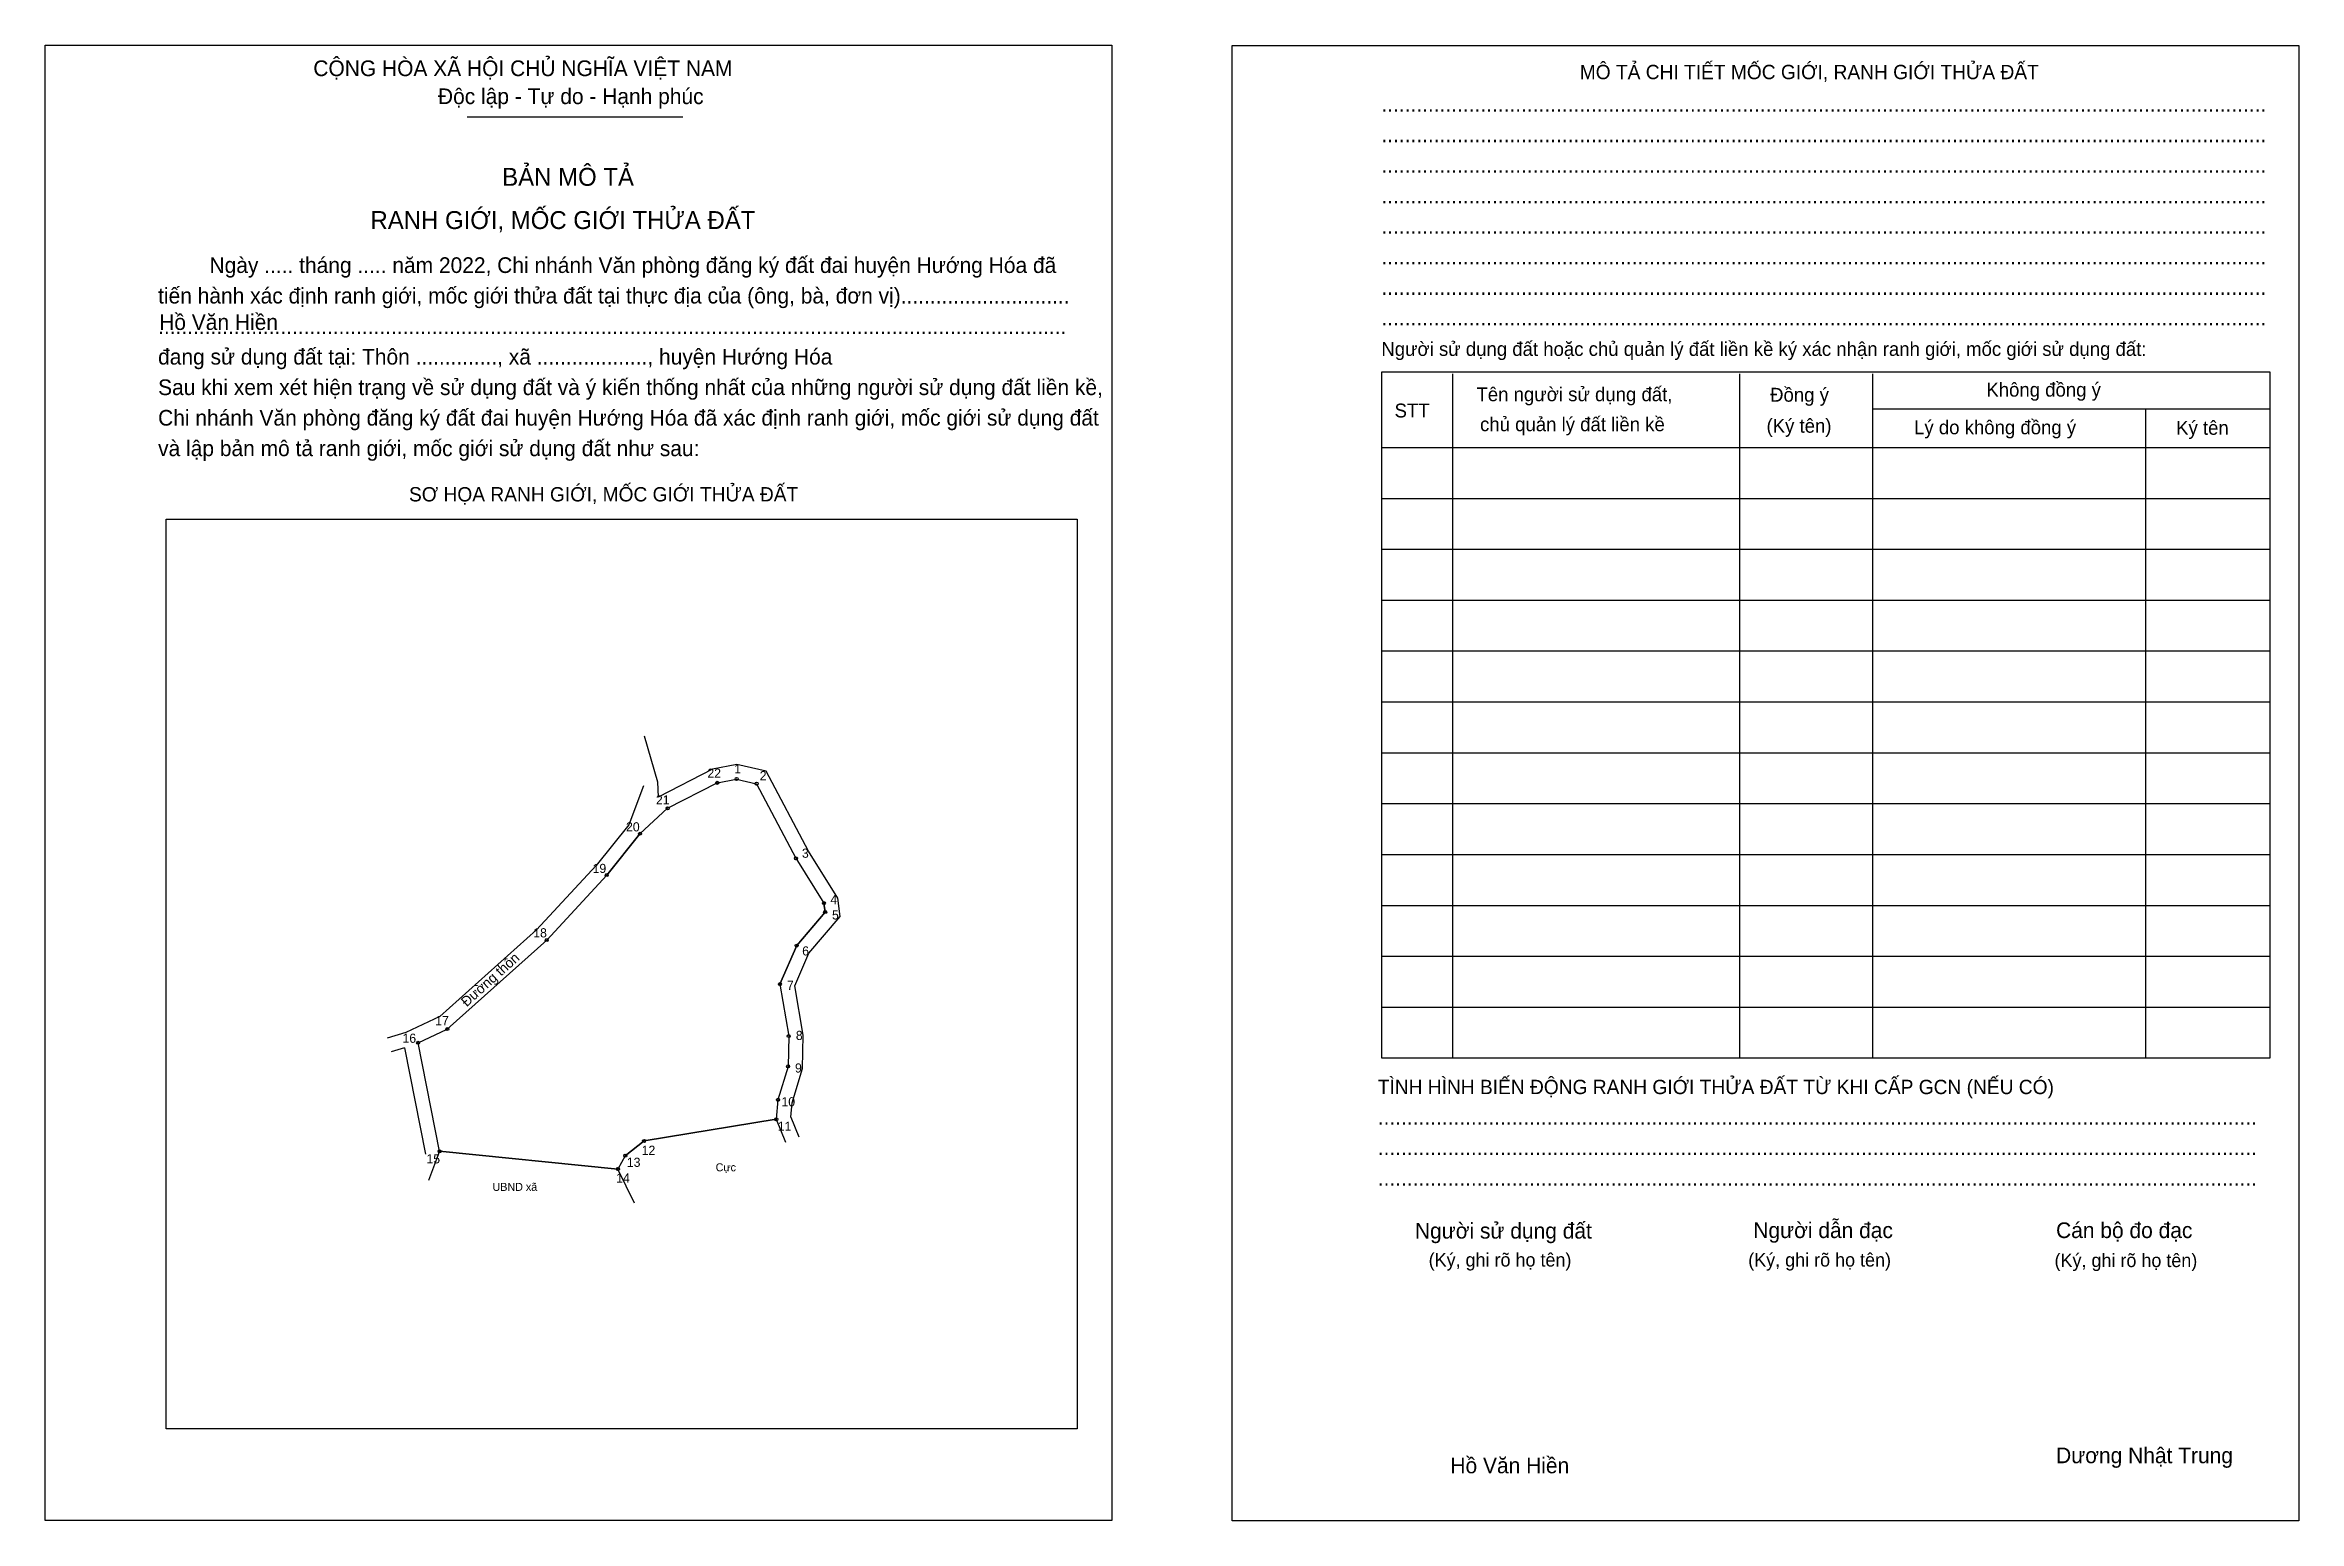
# Model space of a CAD drawing. Extents: x 548753 to 549427, y 1835916 to 1836358.
import ezdxf

# ---------------------------------------------------------------- set-up
doc = ezdxf.new("R2010")
doc.units = 0
for name, color, linetype in [('Level 1', 7, 'Continuous'), ('Level 10', 7, 'Continuous'), ('Level 11', 7, 'Continuous'), ('Level 12', 7, 'Continuous'), ('Level 2', 7, 'Continuous'), ('Level 25', 7, 'Continuous'), ('Level 55', 7, 'Continuous'), ('Level 6', 7, 'Continuous'), ('Level 9', 7, 'Continuous')]:
    doc.layers.add(name, color=color, linetype=linetype)

msp = doc.modelspace()

# ---------------------------------------------------------------- linework, layer by layer
at = {"layer": 'Level 1'}
for p, q in [((548752.61, 1836358.23), (548752.61, 1836358.23)), ((549107.91, 1836358.08), (549107.91, 1836358.08)), ((548878.97, 1836336.76), (548943.55, 1836336.76)), ((549173.92, 1836259.84), (549173.92, 1836054.98)), ((549259.83, 1836259.84), (549259.83, 1836054.98)), ((549299.58, 1836259.84), (549299.58, 1836054.98)), ((549299.58, 1836249.33), (549418.69, 1836249.33)), ((549381.37, 1836249.33), (549381.37, 1836054.98)), ((549152.6, 1836237.75), (549418.69, 1836237.75)), ((549152.6, 1836222.52), (549418.69, 1836222.52)), ((548788.88, 1836216.28), (548788.88, 1836216.28)), ((549152.6, 1836207.29), (549418.69, 1836207.29)), ((549152.6, 1836192.06), (549418.69, 1836192.06)), ((549152.6, 1836176.83), (549418.69, 1836176.83)), ((549152.6, 1836161.6), (549418.69, 1836161.6)), ((549152.6, 1836146.37), (549418.69, 1836146.37)), ((549152.6, 1836131.13), (549418.69, 1836131.13)), ((549152.6, 1836115.9), (549418.69, 1836115.9)), ((549152.6, 1836100.67), (549418.69, 1836100.67)), ((549152.6, 1836085.44), (549418.69, 1836085.44)), ((549152.6, 1836070.21), (549418.69, 1836070.21)), ((549061.51, 1835943.94), (549061.51, 1835943.94)), ((549071.96, 1835916.53), (549071.96, 1835916.53)), ((549427.26, 1835916.37), (549427.26, 1835916.37))]:
    msp.add_line(p, q, dxfattribs=at)
for points in [[(549418.69, 1836260.3), (549152.6, 1836260.3), (549152.6, 1836054.98), (549418.69, 1836054.98)], [(548788.88, 1836216.28), (549061.51, 1836216.28), (549061.51, 1835943.94), (548788.88, 1835943.94)]]:
    msp.add_lwpolyline(points, close=True, dxfattribs=at)
at = {"layer": 'Level 10'}
for p, q in [((548931.94, 1836151.42), (548935.88, 1836137.62)), ((548931.75, 1836136.44), (548927.34, 1836124.79)), ((548935.88, 1836137.62), (548936.11, 1836133.1)), ((548952.38, 1836141.46), (548936.11, 1836133.1)), ((548959.71, 1836142.89), (548952.38, 1836141.46)), ((548968.49, 1836140.83), (548959.71, 1836142.89)), ((548981.1, 1836116.91), (548968.49, 1836140.83)), ((548927.34, 1836124.79), (548917.55, 1836112.62)), ((548989.88, 1836102.83), (548981.1, 1836116.91)), ((548917.55, 1836112.62), (548899.74, 1836093.32)), ((548990.65, 1836097.35), (548989.88, 1836102.83)), ((548981.27, 1836086.32), (548990.65, 1836097.35)), ((548870.75, 1836067.36), (548899.74, 1836093.32)), ((548977.01, 1836076.55), (548981.27, 1836086.32)), ((548979.51, 1836061.84), (548977.01, 1836076.55)), ((548860.57, 1836062.59), (548855, 1836060.9)), ((548870.75, 1836067.36), (548860.57, 1836062.59)), ((548860.19, 1836057.98), (548856.25, 1836056.79)), ((548860.19, 1836057.98), (548866.49, 1836026.21)), ((548979.31, 1836051.78), (548979.51, 1836061.84)), ((548976.23, 1836041.59), (548979.31, 1836051.78)), ((548971.48, 1836036.62), (548974.29, 1836029.78)), ((548975.85, 1836037.29), (548976.23, 1836041.59)), ((548975.85, 1836037.29), (548978.27, 1836031.41)), ((548870.71, 1836027.05), (548867.37, 1836018.28)), ((548929.06, 1836011.46), (548924.09, 1836021.73))]:
    msp.add_line(p, q, dxfattribs=at)
msp.add_lwpolyline([(548971.99, 1836042.44), (548971.48, 1836036.62), (548931.91, 1836030.14), (548926.28, 1836025.72), (548924.09, 1836021.73), (548870.71, 1836027.05), (548864.27, 1836059.52), (548873.01, 1836063.62), (548902.79, 1836090.28), (548920.75, 1836109.74), (548930.69, 1836122.1), (548938.97, 1836129.74), (548953.8, 1836137.36), (548959.62, 1836138.49), (548965.6, 1836137.09), (548977.37, 1836114.77), (548985.74, 1836101.34), (548986.12, 1836098.67), (548977.59, 1836088.64), (548972.56, 1836077.09), (548975.2, 1836061.52), (548975.02, 1836052.46)], close=True, dxfattribs=at)
at = {"layer": 'Level 11'}
for centre in [(548953.8, 1836137.36), (548959.62, 1836138.49), (548965.6, 1836137.09), (548938.97, 1836129.74), (548930.69, 1836122.1), (548920.75, 1836109.74), (548977.37, 1836114.77), (548985.74, 1836101.34), (548986.12, 1836098.67), (548902.79, 1836090.28), (548977.59, 1836088.64), (548972.56, 1836077.09), (548873.01, 1836063.62), (548864.27, 1836059.52), (548975.2, 1836061.52), (548975.02, 1836052.46), (548971.99, 1836042.44), (548971.99, 1836042.44), (548971.48, 1836036.62), (548931.91, 1836030.14), (548870.71, 1836027.05), (548924.09, 1836021.73), (548926.28, 1836025.72)]:
    msp.add_circle(centre, 0.457, dxfattribs=at)
at = {"layer": 'Level 2'}
for points in [[(548752.61, 1836358.23), (549071.96, 1836358.23), (549071.96, 1835916.53), (548752.61, 1835916.53)], [(549107.91, 1836358.08), (549427.26, 1836358.08), (549427.26, 1835916.37), (549107.91, 1835916.37)]]:
    msp.add_lwpolyline(points, close=True, dxfattribs=at)
at = {"layer": 'Level 25'}
for p, q in [((548938.97, 1836129.74), (548930.69, 1836122.1)), ((548930.69, 1836122.1), (548920.75, 1836109.74)), ((548977.59, 1836088.64), (548986.12, 1836098.67)), ((548986.12, 1836098.67), (548985.74, 1836101.34)), ((548972.56, 1836077.09), (548977.59, 1836088.64)), ((548931.91, 1836030.14), (548971.48, 1836036.62)), ((548926.28, 1836025.72), (548931.91, 1836030.14)), ((548870.71, 1836027.05), (548924.09, 1836021.73))]:
    msp.add_line(p, q, dxfattribs=at)

# ---------------------------------------------------------------- texts
at = {"layer": 'Level 1'}
for s, height, p in [('CỘNG HÒA XÃ HỘI CHỦ NGHĨA VIỆT NAM', 4.691, (548832.9, 1836348.94)), ('MÔ TẢ CHI TIẾT MỐC GIỚI, RANH GIỚI THỬA ĐẤT', 4.2889, (549211.99, 1836348.02)), ('Độc lập - Tự do - Hạnh phúc', 4.691, (548870.21, 1836340.56)), ('........................................................................................................................................................', 4.69096, (549152.6, 1836338.28)), ('........................................................................................................................................................', 4.69096, (549152.6, 1836329.14)), ('BẢN MÔ TẢ', 5.362, (548889.44, 1836316.1)), ('........................................................................................................................................................', 4.69096, (549152.6, 1836320)), ('RANH GIỚI, MỐC GIỚI THỬA ĐẤT', 5.3617, (548850.01, 1836303.16)), ('........................................................................................................................................................', 4.69096, (549152.6, 1836310.86)), ('........................................................................................................................................................', 4.69096, (549152.6, 1836301.72)), ('Ngày ..... tháng ..... năm 2022, Chi nhánh Văn phòng đăng ký đất đai huyện Hướng Hóa đã', 4.691, (548801.82, 1836290)), ('........................................................................................................................................................', 4.69096, (549152.6, 1836292.59)), ('tiến hành xác định ranh giới, mốc giới thửa đất tại thực địa của (ông, bà, đơn vị).............................', 4.69096, (548786.44, 1836280.86)), ('........................................................................................................................................................', 4.69096, (549152.6, 1836283.45)), ('............................................................................................................................................................', 4.69096, (548786.44, 1836271.72)), ('........................................................................................................................................................', 4.69096, (549152.6, 1836274.31)), ('đang sử dụng đất tại: Thôn .............., xã ..................., huyện Hướng Hóa', 4.691, (548786.44, 1836262.58)), ('Người sử dụng đất hoặc chủ quản lý đất liền kề ký xác nhận ranh giới, mốc giới sử dụng đất:', 4.1553, (549152.6, 1836265.17)), ('Sau khi xem xét hiện trạng về sử dụng đất và ý kiến thống nhất của những người sử dụng đất liền kề,', 4.691, (548786.44, 1836253.44)), ('Tên người sử dụng đất,', 4.1553, (549181.08, 1836251.61)), ('Đồng ý', 4.155, (549268.97, 1836251.46)), ('Không đồng ý', 4.1553, (549333.7, 1836252.98)), ('Chi nhánh Văn phòng đăng ký đất đai huyện Hướng Hóa đã xác định ranh giới, mốc giới sử dụng đất', 4.691, (548786.44, 1836244.3)), ('STT', 4.155, (549156.56, 1836246.74)), ('chủ quản lý đất liền kề', 4.1553, (549182.15, 1836242.63)), ('(Ký tên)', 4.155, (549267.9, 1836242.17)), ('Lý do không đồng ý', 4.1553, (549312.07, 1836241.71)), ('Ký tên', 4.155, (549390.51, 1836241.56)), ('và lập bản mô tả ranh giới, mốc giới sử dụng đất như sau:', 4.691, (548786.44, 1836235.16)), ('SƠ HỌA RANH GIỚI, MỐC GIỚI THỬA ĐẤT', 4.2889, (548861.54, 1836221.6)), ('TÌNH HÌNH BIẾN ĐỘNG RANH GIỚI THỬA ĐẤT TỪ KHI CẤP GCN (NẾU CÓ)', 4.2889, (549151.53, 1836044.16)), ('.......................................................................................................................................................', 4.69096, (549151.53, 1836035.03)), ('.......................................................................................................................................................', 4.69096, (549151.53, 1836025.89)), ('.......................................................................................................................................................', 4.69096, (549151.53, 1836016.75)), ('Người sử dụng đất', 4.691, (549162.65, 1836000.91)), ('Người dẫn đạc', 4.691, (549263.94, 1836001.06)), ('Cán bộ đo đạc', 4.691, (549354.57, 1836001.06)), ('(Ký, ghi rõ họ tên)', 4.021, (549166.76, 1835992.53)), ('(Ký, ghi rõ họ tên)', 4.021, (549262.42, 1835992.53)), ('(Ký, ghi rõ họ tên)', 4.021, (549354.11, 1835992.38)), ('Dương Nhật Trung', 4.691, (549354.57, 1835933.66))]:
    msp.add_text(s, height=height, dxfattribs=at).set_placement(p)
at = {"layer": 'Level 10'}
msp.add_text('Đường thôn', height=3, rotation=41.83591, dxfattribs=at).set_placement((548878.8, 1836070.14))
at = {"layer": 'Level 12'}
for s, p in [('Cực', (548953.34, 1836021.04)), ('UBND xã', (548886.55, 1836015.18))]:
    msp.add_text(s, height=2.4, dxfattribs=at).set_placement(p)
at = {"layer": 'Level 55'}
for s, p in [('22', (548953.58, 1836137.36)), ('1', (548959.54, 1836138.49)), ('2', (548965.5, 1836137.09)), ('21', (548938.77, 1836129.74)), ('20', (548930.47, 1836122.1)), ('19', (548920.53, 1836109.74)), ('3', (548977.28, 1836114.77)), ('4', (548985.64, 1836101.34)), ('5', (548986.02, 1836098.67)), ('18', (548902.58, 1836090.28)), ('6', (548977.49, 1836088.64)), ('7', (548972.46, 1836077.09)), ('17', (548872.8, 1836063.62)), ('16', (548864.05, 1836059.52)), ('8', (548975.1, 1836061.52)), ('9', (548974.92, 1836052.46)), ('10', (548971.77, 1836042.44)), ('11', (548971.28, 1836036.62)), ('12', (548931.69, 1836030.14)), ('15', (548870.5, 1836027.05)), ('14', (548923.87, 1836021.73)), ('13', (548926.07, 1836025.72))]:
    msp.add_text(s, height=0.305, dxfattribs=at).set_placement(p)
at = {"layer": 'Level 6'}
for p in [(548786.76, 1836272.94), (549173.27, 1835930.64)]:
    msp.add_text('Hồ Văn Hiền', height=4.6912, dxfattribs=at).set_placement(p)
at = {"layer": 'Level 9'}
for s, height, p in [('22', 2.742, (548950.86, 1836138.87)), ('22', 2.742, (548950.86, 1836138.87)), ('1', 2.74, (548958.91, 1836140.16)), ('2', 2.74, (548966.53, 1836138.13)), ('21', 2.742, (548935.45, 1836130.87)), ('20', 2.742, (548926.51, 1836122.81)), ('3', 2.74, (548979.17, 1836114.92)), ('19', 2.742, (548916.5, 1836110.36)), ('4', 2.74, (548987.66, 1836101.01)), ('5', 2.74, (548988.17, 1836096.45)), ('18', 2.742, (548898.74, 1836091.08)), ('6', 2.74, (548979.24, 1836085.66)), ('7', 2.74, (548974.66, 1836075.35)), ('16', 2.742, (548859.6, 1836059.52)), ('17', 2.742, (548869.39, 1836064.79)), ('8', 2.74, (548977.34, 1836060.37)), ('9', 2.74, (548977.1, 1836050.61)), ('10', 2.742, (548973.03, 1836040.49)), ('11', 2.742, (548971.94, 1836033.18)), ('12', 2.742, (548931.19, 1836025.98)), ('15', 2.742, (548866.77, 1836023.42)), ('13', 2.742, (548926.75, 1836022.38)), ('14', 2.742, (548923.55, 1836017.66))]:
    msp.add_text(s, height=height, dxfattribs=at).set_placement(p)

doc.saveas('drawing.dxf')
